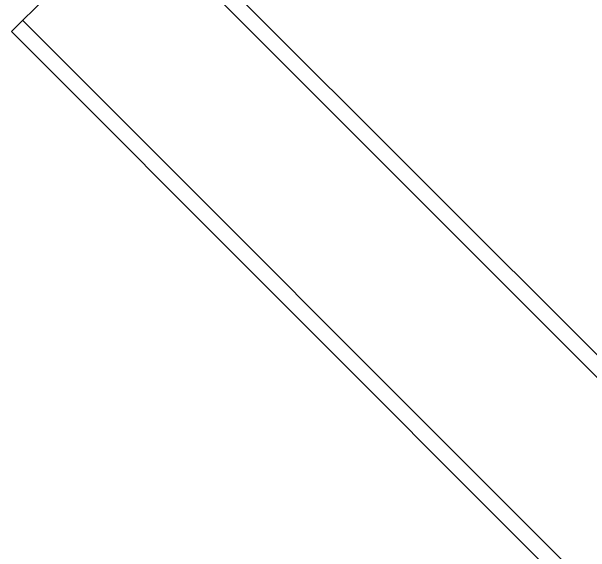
# Model space of a CAD drawing. Extents: x 27938 to 1507990, y 110129 to 923079.
# Drawn here: x 660564 to 661611, y 367902 to 368879 of the extents above; entities that cross this region are included whole.
import ezdxf

# ---------------------------------------------------------------- set-up
doc = ezdxf.new("R2010")
doc.units = 0
doc.header["$LTSCALE"] = 1000
doc.header["$MEASUREMENT"] = 0

msp = doc.modelspace()

# ---------------------------------------------------------------- linework, layer by layer
for p, q in [((660801.2, 369079.7), (660564.1, 368842.6)), ((663378.5, 366502.4), (660801.2, 369079.7)), ((663358.2, 366482.2), (660781, 369059.5)), ((663161.6, 366285.6), (660584.4, 368862.9)), ((663141.4, 366265.4), (660564.1, 368842.6))]:
    msp.add_line(p, q)

doc.saveas('drawing.dxf')
